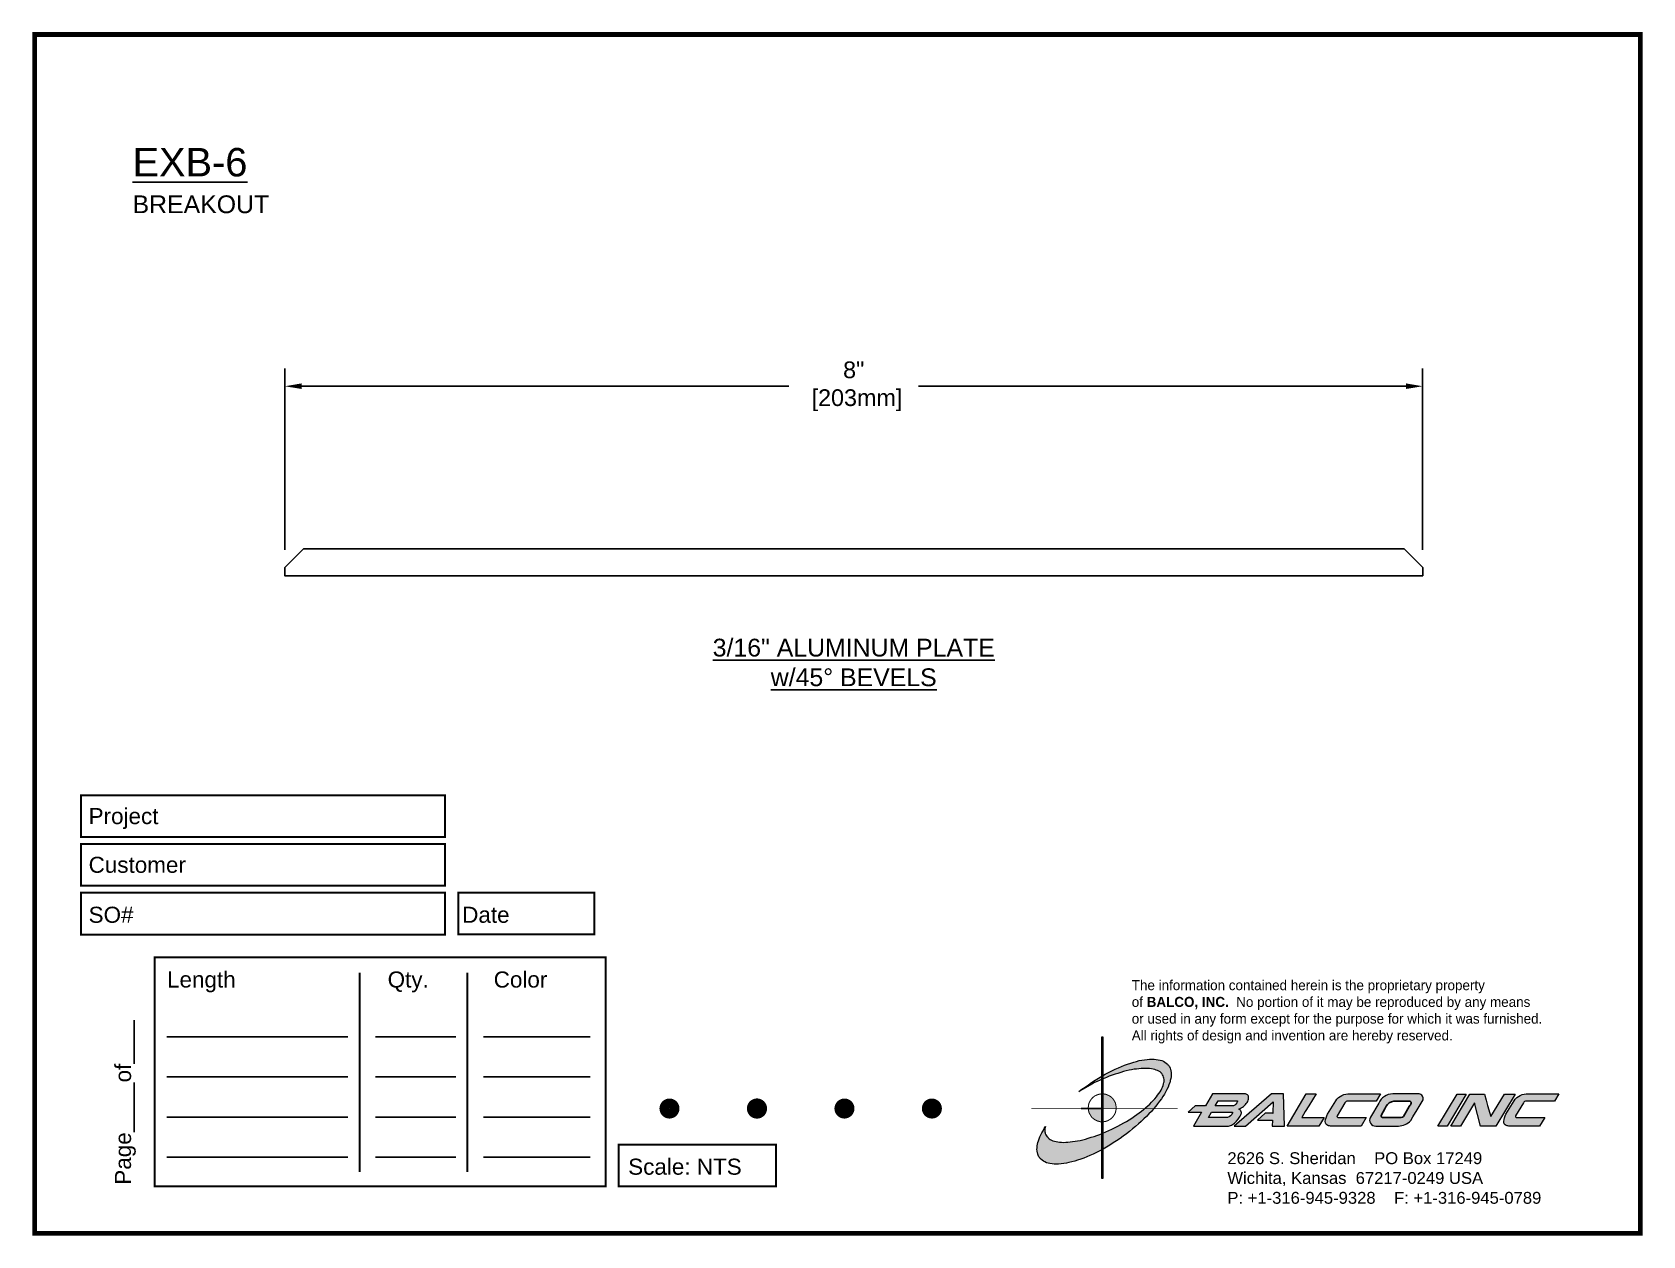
# Paper-space layout 'Layout2' of a CAD drawing. Header units: inches. Extents: x 0 to 10, y 0 to 7.5.
# The model-space entities are those that its viewports show. They can reach past a viewport. Long polylines and large blocks are cut down to what shows.
import ezdxf

# ---------------------------------------------------------------- set-up
doc = ezdxf.new("R2010")
doc.units = ezdxf.units.IN
doc.header["$MEASUREMENT"] = 0
for name, color, linetype in [('Border', 7, 'Continuous'), ('Dimensions', 3, 'Continuous'), ('Metals', 7, 'Continuous'), ('Text', 2, 'Continuous')]:
    doc.layers.add(name, color=color, linetype=linetype)
doc.styles.add('Arial', font='arial.ttf')
doc.styles.add('Copyright', font='ERASDEMI.TTF')
doc.dimstyles.new('ARIAL', dxfattribs={"dimtxt": 0.1175, "dimasz": 0.1175, "dimexe": 0.125, "dimexo": 0.125, "dimgap": 0.125, "dimtad": 0, "dimtih": 1, "dimtoh": 1, "dimdec": 4, "dimzin": 0, "dimdsep": 46, "dimlunit": 4, "dimtxsty": 'Arial', "dimcen": 0.09, "dimadec": 0, "dimazin": 0, "dimtfac": 1, "dimtdec": 4, "dimtofl": 0, "dimtmove": 0, "dimatfit": 3, "dimfxl": 0, "dimfrac": 2, "dimtolj": 1, "dimtzin": 0, "dimarcsym": 0})

# ---------------------------------------------------------------- blocks, each defined once
blk = doc.blocks.new('ACADlogo')
h = blk.add_hatch(color=256)
h.paths.add_polyline_path([(-3.346, 1.223), (-3.351, 1.223), (-3.351, 0.979), (-3.346, 0.982)])
h.paths.add_polyline_path([(-3.346, 0.961), (-3.351, 0.959), (-3.351, 0.868), (-3.346, 0.868)])
h.paths.add_polyline_path([(-3.346, 0.777), (-3.351, 0.777), (-3.351, 0.699), (-3.351, 0.695), (-3.35, 0.695), (-3.346, 0.695)])
h.paths.add_polyline_path([(-3.346, 0.864), (-3.346, 0.868), (-3.35, 0.868), (-3.351, 0.868), (-3.351, 0.777), (-3.346, 0.777), (-3.346, 0.778), (-3.348, 0.778)])
h.paths.add_polyline_path([(-3.346, 0.524), (-3.351, 0.521), (-3.351, 0.342), (-3.346, 0.342)])
h.paths.add_polyline_path([(-3.346, 0.695), (-3.351, 0.695), (-3.351, 0.621), (-3.346, 0.623)])
h.paths.add_polyline_path([(-3.346, 0.623), (-3.351, 0.621), (-3.351, 0.521), (-3.346, 0.524)])
h.paths.add_polyline_path([(-3.346, 0.982), (-3.351, 0.979), (-3.351, 0.959), (-3.346, 0.961)])
h = blk.add_hatch(color=175)
h.paths.add_polyline_path([(-3.518, 0.573), (-3.534, 0.571), (-3.548, 0.569), (-3.562, 0.567), (-3.576, 0.567), (-3.589, 0.566), (-3.602, 0.567), (-3.614, 0.568), (-3.625, 0.569), (-3.636, 0.572), (-3.646, 0.574), (-3.656, 0.577), (-3.664, 0.581), (-3.673, 0.585), (-3.679, 0.589), (-3.685, 0.595), (-3.688, 0.598), (-3.691, 0.6), (-3.695, 0.607), (-3.699, 0.614), (-3.703, 0.621), (-3.704, 0.626), (-3.705, 0.631), (-3.706, 0.637), (-3.706, 0.642), (-3.705, 0.648), (-3.705, 0.653), (-3.703, 0.659), (-3.702, 0.665), (-3.71, 0.652), (-3.717, 0.639), (-3.725, 0.626), (-3.731, 0.613), (-3.737, 0.601), (-3.741, 0.589), (-3.746, 0.577), (-3.749, 0.566), (-3.751, 0.555), (-3.753, 0.544), (-3.754, 0.538), (-3.754, 0.533), (-3.755, 0.523), (-3.754, 0.513), (-3.753, 0.508), (-3.752, 0.503), (-3.75, 0.494), (-3.748, 0.486), (-3.743, 0.477), (-3.74, 0.473), (-3.738, 0.469), (-3.734, 0.465), (-3.73, 0.461), (-3.723, 0.455), (-3.715, 0.449), (-3.706, 0.445), (-3.695, 0.44), (-3.685, 0.437), (-3.674, 0.434), (-3.661, 0.432), (-3.648, 0.431), (-3.634, 0.431), (-3.62, 0.431), (-3.604, 0.433), (-3.588, 0.435), (-3.572, 0.438), (-3.556, 0.441), (-3.538, 0.445), (-3.52, 0.449), (-3.503, 0.456), (-3.483, 0.461), (-3.464, 0.469), (-3.445, 0.477), (-3.426, 0.485), (-3.406, 0.494), (-3.385, 0.503), (-3.364, 0.514), (-3.351, 0.521), (-3.351, 0.621), (-3.364, 0.616), (-3.382, 0.609), (-3.4, 0.603), (-3.418, 0.598), (-3.436, 0.592), (-3.453, 0.587), (-3.47, 0.583), (-3.486, 0.579), (-3.503, 0.576)])
h.paths.add_polyline_path([(-3.215, 0.687), (-3.251, 0.667), (-3.289, 0.649), (-3.327, 0.631), (-3.345, 0.623), (-3.346, 0.623), (-3.346, 0.524), (-3.343, 0.525), (-3.323, 0.537), (-3.302, 0.549), (-3.28, 0.563), (-3.259, 0.577), (-3.238, 0.59), (-3.218, 0.605), (-3.198, 0.62), (-3.179, 0.635), (-3.16, 0.65), (-3.141, 0.665), (-3.123, 0.681), (-3.106, 0.696), (-3.089, 0.712), (-3.074, 0.727), (-3.058, 0.743), (-3.043, 0.759), (-3.03, 0.775), (-3.028, 0.777), (-3.085, 0.777), (-3.091, 0.772), (-3.105, 0.761), (-3.118, 0.75), (-3.134, 0.739), (-3.149, 0.729), (-3.165, 0.718), (-3.182, 0.707), (-3.198, 0.697)])
h.paths.add_polyline_path([(-2.921, 1.009), (-2.922, 1.015), (-2.924, 1.02), (-2.926, 1.029), (-2.931, 1.038), (-2.934, 1.043), (-2.936, 1.047), (-2.94, 1.05), (-2.943, 1.054), (-2.951, 1.06), (-2.959, 1.066), (-2.968, 1.071), (-2.978, 1.075), (-2.989, 1.079), (-3, 1.081), (-3.013, 1.083), (-3.026, 1.084), (-3.04, 1.084), (-3.054, 1.084), (-3.07, 1.083), (-3.085, 1.081), (-3.102, 1.079), (-3.118, 1.075), (-3.136, 1.07), (-3.153, 1.066), (-3.171, 1.06), (-3.191, 1.054), (-3.21, 1.047), (-3.229, 1.039), (-3.248, 1.031), (-3.268, 1.022), (-3.289, 1.012), (-3.31, 1.002), (-3.33, 0.991), (-3.346, 0.982), (-3.346, 0.961), (-3.342, 0.962), (-3.323, 0.971), (-3.305, 0.978), (-3.287, 0.984), (-3.268, 0.991), (-3.251, 0.996), (-3.234, 1.002), (-3.216, 1.007), (-3.199, 1.011), (-3.182, 1.015), (-3.167, 1.018), (-3.15, 1.021), (-3.136, 1.023), (-3.121, 1.025), (-3.107, 1.026), (-3.093, 1.026), (-3.079, 1.027), (-3.067, 1.026), (-3.054, 1.026), (-3.043, 1.025), (-3.032, 1.022), (-3.022, 1.02), (-3.013, 1.016), (-3.004, 1.013), (-2.997, 1.009), (-2.989, 1.005), (-2.983, 0.999), (-2.98, 0.996), (-2.978, 0.994), (-2.973, 0.987), (-2.969, 0.981), (-2.967, 0.973), (-2.965, 0.965), (-2.964, 0.957), (-2.964, 0.949), (-2.964, 0.944), (-2.965, 0.94), (-2.967, 0.93), (-2.969, 0.921), (-2.973, 0.911), (-2.978, 0.901), (-2.983, 0.891), (-2.989, 0.881), (-2.996, 0.871), (-3.004, 0.86), (-3.012, 0.849), (-3.021, 0.838), (-3.032, 0.827), (-3.042, 0.816), (-3.053, 0.805), (-3.065, 0.794), (-3.077, 0.783), (-3.085, 0.777), (-3.028, 0.777), (-3.016, 0.791), (-3.004, 0.806), (-2.992, 0.822), (-2.981, 0.837), (-2.971, 0.852), (-2.962, 0.866), (-2.954, 0.882), (-2.946, 0.896), (-2.939, 0.91), (-2.934, 0.924), (-2.929, 0.938), (-2.926, 0.944), (-2.925, 0.951), (-2.922, 0.963), (-2.92, 0.975), (-2.92, 0.982), (-2.919, 0.987), (-2.92, 0.999), (-2.92, 1.005)])
h.paths.add_polyline_path([(-3.372, 0.966), (-3.393, 0.953), (-3.415, 0.94), (-3.435, 0.925), (-3.455, 0.911), (-3.475, 0.897), (-3.494, 0.882), (-3.468, 0.898), (-3.439, 0.915), (-3.41, 0.93), (-3.396, 0.938), (-3.38, 0.945), (-3.351, 0.959), (-3.351, 0.979)])
h = blk.add_hatch(color=256)
h.paths.add_polyline_path([(-3.268, 0.814), (-3.27, 0.819), (-3.273, 0.824), (-3.276, 0.828), (-3.279, 0.833), (-3.282, 0.837), (-3.286, 0.841), (-3.29, 0.845), (-3.294, 0.849), (-3.298, 0.852), (-3.303, 0.855), (-3.308, 0.858), (-3.313, 0.86), (-3.318, 0.863), (-3.323, 0.864), (-3.328, 0.866), (-3.334, 0.867), (-3.339, 0.868), (-3.345, 0.868), (-3.346, 0.868), (-3.346, 0.777), (-3.335, 0.777), (-3.262, 0.777), (-3.262, 0.781), (-3.262, 0.787), (-3.263, 0.792), (-3.264, 0.798), (-3.265, 0.803), (-3.266, 0.808)])
h.paths.add_polyline_path([(-3.351, 0.777), (-3.436, 0.777), (-3.435, 0.773), (-3.435, 0.768), (-3.434, 0.762), (-3.432, 0.757), (-3.431, 0.752), (-3.428, 0.747), (-3.426, 0.742), (-3.423, 0.737), (-3.42, 0.732), (-3.417, 0.728), (-3.414, 0.723), (-3.41, 0.719), (-3.406, 0.716), (-3.401, 0.712), (-3.397, 0.709), (-3.392, 0.706), (-3.387, 0.704), (-3.382, 0.701), (-3.377, 0.699), (-3.372, 0.698), (-3.367, 0.696), (-3.361, 0.695), (-3.356, 0.695), (-3.351, 0.695)])
h.paths.add_polyline_path([(-3.346, 0.868), (-3.35, 0.868), (-3.351, 0.868), (-3.351, 0.777), (-3.346, 0.777)])
h = blk.add_hatch(color=256)
h.paths.add_polyline_path([(-2.438, 0.844, 0.412988), (-2.461, 0.869), (-2.663, 0.869), (-2.707, 0.794), (-2.771, 0.794), (-2.815, 0.755), (-2.73, 0.755), (-2.781, 0.668), (-2.563, 0.668, 0.107996), (-2.538, 0.677, 0.108939), (-2.494, 0.724, 0.080345), (-2.483, 0.745, 0.419497), (-2.499, 0.773, 0.149928), (-2.447, 0.815, 0.134283)])
h.paths.add_polyline_path([(-2.507, 0.821, -0.209012), (-2.532, 0.794), (-2.538, 0.794), (-2.646, 0.794), (-2.627, 0.825), (-2.51, 0.825, -0.56619)], flags=16)
h.paths.add_polyline_path([(-2.538, 0.75, -0.241309), (-2.569, 0.722), (-2.688, 0.722), (-2.669, 0.755), (-2.541, 0.755, -0.56619)], flags=16)
for points in [[(-2.285, 0.819), (-2.287, 0.748), (-2.335, 0.748), (-2.383, 0.705), (-2.29, 0.705), (-2.292, 0.668), (-2.215, 0.668), (-2.221, 0.869), (-2.295, 0.869), (-2.527, 0.668), (-2.458, 0.668)], [(-2.018, 0.869), (-2.079, 0.869), (-2.198, 0.668), (-2, 0.668), (-1.968, 0.722), (-2.107, 0.722), (-2.085, 0.759), (-2.064, 0.794)], [(-1.617, 0.869), (-1.807, 0.869, 0.270182), (-1.896, 0.825), (-1.946, 0.742, 0.109019), (-1.961, 0.695, 0.340665), (-1.945, 0.672, 0.129907), (-1.923, 0.668), (-1.738, 0.668), (-1.706, 0.722), (-1.878, 0.722), (-1.882, 0.722, -0.601242), (-1.887, 0.731), (-1.838, 0.813, -0.253048), (-1.821, 0.823), (-1.645, 0.823)], [(-1.083, 0.867), (-1.14, 0.867), (-1.261, 0.667), (-1.26, 0.667), (-1.202, 0.667)], [(-0.96, 0.83), (-0.969, 0.867), (-1.061, 0.867), (-1.179, 0.667), (-1.12, 0.667), (-1.031, 0.812), (-0.995, 0.667), (-0.9, 0.667), (-0.778, 0.867), (-0.846, 0.867), (-0.931, 0.727), (-0.951, 0.795)], [(-0.507, 0.869), (-0.697, 0.869, 0.270182), (-0.786, 0.825), (-0.836, 0.742, 0.109019), (-0.85, 0.695, 0.340665), (-0.835, 0.672, 0.129907), (-0.812, 0.668), (-0.628, 0.668), (-0.595, 0.722), (-0.768, 0.722), (-0.772, 0.722, -0.601242), (-0.777, 0.731), (-0.728, 0.813, -0.253048), (-0.71, 0.823), (-0.534, 0.823)], [(-3.346, 0.623), (-3.351, 0.621), (-3.351, 0.521), (-3.346, 0.524)]]:
    blk.add_hatch(color=256).paths.add_polyline_path(points)
h = blk.add_hatch(color=256)
h.paths.add_polyline_path([(-1.377, 0.868), (-1.383, 0.868), (-1.383, 0.868), (-1.44, 0.868), (-1.492, 0.868), (-1.541, 0.868, 0.297712), (-1.628, 0.811), (-1.68, 0.723, 0.585116), (-1.646, 0.668), (-1.506, 0.668, 0.210586), (-1.429, 0.703), (-1.415, 0.726), (-1.389, 0.769), (-1.352, 0.831, 0.4352)])
h.paths.add_polyline_path([(-1.437, 0.823, -0.603783), (-1.428, 0.805), (-1.431, 0.801), (-1.434, 0.796), (-1.438, 0.789), (-1.474, 0.728, -0.229001), (-1.489, 0.722), (-1.494, 0.722), (-1.501, 0.722), (-1.597, 0.722), (-1.604, 0.722, -0.492401), (-1.613, 0.734), (-1.601, 0.757), (-1.591, 0.775), (-1.582, 0.791, -0.238368), (-1.535, 0.823)], flags=16)
for q in [(-3.48, 0.777), (-3.351, 0.642)]:
    blk.add_line((-3.351, 0.777), q)
at = {"color": 7, "lineweight": 0}
for points in [[(-3.351, 1.223), (-3.346, 1.223), (-3.346, 0.342), (-3.351, 0.342), (-3.351, 1.223)], [(-2.292, 0.668), (-2.215, 0.668), (-2.221, 0.869), (-2.295, 0.869), (-2.527, 0.668), (-2.458, 0.668), (-2.285, 0.819), (-2.287, 0.748), (-2.286, 0.748), (-2.335, 0.748), (-2.383, 0.705), (-2.29, 0.705), (-2.292, 0.668), (-2.292, 0.668)], [(-2.198, 0.668), (-2.079, 0.869), (-2.018, 0.869), (-2.064, 0.794), (-2.085, 0.759), (-2.107, 0.722), (-1.968, 0.722), (-2, 0.668), (-2.198, 0.668), (-2.198, 0.668)], [(-1.383, 0.868), (-1.383, 0.868)], [(-1.261, 0.667), (-1.14, 0.867), (-1.083, 0.867), (-1.202, 0.667), (-1.26, 0.667), (-1.261, 0.667), (-1.261, 0.667)], [(-0.9, 0.667), (-0.995, 0.667), (-1.031, 0.812), (-1.12, 0.667), (-1.179, 0.667), (-1.061, 0.867), (-0.969, 0.867), (-0.96, 0.83), (-0.951, 0.795), (-0.931, 0.727), (-0.846, 0.867), (-0.778, 0.867), (-0.9, 0.667), (-0.9, 0.667)]]:
    blk.add_lwpolyline(points, dxfattribs=at)
at = {"color": 175, "lineweight": 0}
blk.add_lwpolyline([(-2.926, 1.029), (-2.924, 1.02), (-2.922, 1.015), (-2.921, 1.009), (-2.92, 1.005), (-2.92, 0.999), (-2.919, 0.987), (-2.92, 0.982), (-2.92, 0.975), (-2.922, 0.963), (-2.925, 0.951), (-2.926, 0.944), (-2.929, 0.938), (-2.934, 0.924), (-2.939, 0.91), (-2.946, 0.896), (-2.954, 0.882), (-2.962, 0.866), (-2.971, 0.852), (-2.981, 0.837), (-2.992, 0.822), (-3.004, 0.806), (-3.016, 0.791), (-3.03, 0.775), (-3.043, 0.759), (-3.058, 0.743), (-3.074, 0.727), (-3.089, 0.712), (-3.106, 0.696), (-3.123, 0.681), (-3.141, 0.665), (-3.16, 0.65), (-3.179, 0.635), (-3.198, 0.62), (-3.218, 0.605), (-3.238, 0.59), (-3.259, 0.577), (-3.28, 0.563), (-3.302, 0.549), (-3.323, 0.537), (-3.343, 0.525), (-3.364, 0.514), (-3.385, 0.503), (-3.406, 0.494), (-3.426, 0.485), (-3.445, 0.477), (-3.464, 0.469), (-3.483, 0.461), (-3.503, 0.456), (-3.52, 0.449), (-3.538, 0.445), (-3.556, 0.441), (-3.572, 0.438), (-3.588, 0.435), (-3.604, 0.433), (-3.62, 0.431), (-3.634, 0.431), (-3.648, 0.431), (-3.661, 0.432), (-3.674, 0.434), (-3.685, 0.437), (-3.695, 0.44), (-3.706, 0.445), (-3.715, 0.449), (-3.723, 0.455), (-3.73, 0.461), (-3.734, 0.465), (-3.738, 0.469), (-3.74, 0.473), (-3.743, 0.477), (-3.748, 0.486), (-3.75, 0.494), (-3.752, 0.503), (-3.753, 0.508), (-3.754, 0.513), (-3.755, 0.523), (-3.754, 0.533), (-3.754, 0.538), (-3.753, 0.544), (-3.751, 0.555), (-3.749, 0.566), (-3.746, 0.577), (-3.741, 0.589), (-3.737, 0.601), (-3.731, 0.613), (-3.725, 0.626), (-3.717, 0.639), (-3.71, 0.652), (-3.702, 0.665), (-3.703, 0.659), (-3.705, 0.653), (-3.705, 0.648), (-3.706, 0.642), (-3.706, 0.637), (-3.705, 0.631), (-3.704, 0.626), (-3.703, 0.621), (-3.699, 0.614), (-3.695, 0.607), (-3.691, 0.6), (-3.688, 0.598), (-3.685, 0.595), (-3.679, 0.589), (-3.673, 0.585), (-3.664, 0.581), (-3.656, 0.577), (-3.646, 0.574), (-3.636, 0.572), (-3.625, 0.569), (-3.614, 0.568), (-3.602, 0.567), (-3.589, 0.566), (-3.576, 0.567), (-3.562, 0.567), (-3.548, 0.569), (-3.534, 0.571), (-3.518, 0.573), (-3.503, 0.576), (-3.486, 0.579), (-3.47, 0.583), (-3.453, 0.587), (-3.436, 0.592), (-3.418, 0.598), (-3.4, 0.603), (-3.382, 0.609), (-3.364, 0.616), (-3.345, 0.623), (-3.327, 0.631), (-3.289, 0.649), (-3.251, 0.667), (-3.215, 0.687), (-3.198, 0.697), (-3.182, 0.707), (-3.165, 0.718), (-3.149, 0.729), (-3.134, 0.739), (-3.118, 0.75), (-3.105, 0.761), (-3.091, 0.772), (-3.077, 0.783), (-3.065, 0.794), (-3.053, 0.805), (-3.042, 0.816), (-3.032, 0.827), (-3.021, 0.838), (-3.012, 0.849), (-3.004, 0.86), (-2.996, 0.871), (-2.989, 0.881), (-2.983, 0.891), (-2.978, 0.901), (-2.973, 0.911), (-2.969, 0.921), (-2.967, 0.93), (-2.965, 0.94), (-2.964, 0.944), (-2.964, 0.949), (-2.964, 0.957), (-2.965, 0.965), (-2.967, 0.973), (-2.969, 0.981), (-2.973, 0.987), (-2.978, 0.994), (-2.98, 0.996), (-2.983, 0.999), (-2.989, 1.005), (-2.997, 1.009), (-3.004, 1.013), (-3.013, 1.016), (-3.022, 1.02), (-3.032, 1.022), (-3.043, 1.025), (-3.054, 1.026), (-3.067, 1.026), (-3.079, 1.027), (-3.093, 1.026), (-3.107, 1.026), (-3.121, 1.025), (-3.136, 1.023), (-3.15, 1.021), (-3.167, 1.018), (-3.182, 1.015), (-3.199, 1.011), (-3.216, 1.007), (-3.234, 1.002), (-3.251, 0.996), (-3.268, 0.991), (-3.287, 0.984), (-3.305, 0.978), (-3.323, 0.971), (-3.342, 0.962), (-3.38, 0.945), (-3.396, 0.938), (-3.41, 0.93), (-3.439, 0.915), (-3.468, 0.898), (-3.494, 0.882), (-3.475, 0.897), (-3.455, 0.911), (-3.435, 0.925), (-3.415, 0.94), (-3.393, 0.953), (-3.372, 0.966), (-3.351, 0.979), (-3.33, 0.991), (-3.31, 1.002), (-3.289, 1.012), (-3.268, 1.022), (-3.248, 1.031), (-3.229, 1.039), (-3.21, 1.047), (-3.191, 1.054), (-3.171, 1.06), (-3.153, 1.066), (-3.136, 1.07), (-3.118, 1.075), (-3.102, 1.079), (-3.085, 1.081), (-3.07, 1.083), (-3.054, 1.084), (-3.04, 1.084), (-3.026, 1.084), (-3.013, 1.083), (-3, 1.081), (-2.989, 1.079), (-2.978, 1.075), (-2.968, 1.071), (-2.959, 1.066), (-2.951, 1.06), (-2.943, 1.054), (-2.94, 1.05), (-2.936, 1.047), (-2.934, 1.043), (-2.931, 1.038), (-2.926, 1.029), (-2.926, 1.029)], dxfattribs=at)
at = {"color": 7, "lineweight": 0, "const_width": 0.0064}
blk.add_lwpolyline([(-3.262, 0.781), (-3.262, 0.787), (-3.263, 0.792), (-3.264, 0.798), (-3.265, 0.803), (-3.266, 0.808), (-3.268, 0.814), (-3.27, 0.819), (-3.273, 0.824), (-3.276, 0.828), (-3.279, 0.833), (-3.282, 0.837), (-3.286, 0.841), (-3.29, 0.845), (-3.294, 0.849), (-3.298, 0.852), (-3.303, 0.855), (-3.308, 0.858), (-3.313, 0.86), (-3.318, 0.863), (-3.323, 0.864), (-3.328, 0.866), (-3.334, 0.867), (-3.339, 0.868), (-3.345, 0.868), (-3.35, 0.868), (-3.356, 0.868), (-3.361, 0.867), (-3.367, 0.866), (-3.372, 0.865), (-3.377, 0.863), (-3.382, 0.862), (-3.387, 0.859), (-3.392, 0.857), (-3.397, 0.854), (-3.401, 0.851), (-3.406, 0.847), (-3.41, 0.843), (-3.414, 0.839), (-3.417, 0.835), (-3.42, 0.831), (-3.423, 0.826), (-3.426, 0.821), (-3.428, 0.816), (-3.431, 0.811), (-3.432, 0.806), (-3.434, 0.801), (-3.435, 0.795), (-3.435, 0.79), (-3.436, 0.784), (-3.436, 0.779), (-3.435, 0.773), (-3.435, 0.768), (-3.434, 0.762), (-3.432, 0.757), (-3.431, 0.752), (-3.428, 0.747), (-3.426, 0.742), (-3.423, 0.737), (-3.42, 0.732), (-3.417, 0.728), (-3.414, 0.723), (-3.41, 0.719), (-3.406, 0.716), (-3.401, 0.712), (-3.397, 0.709), (-3.392, 0.706), (-3.387, 0.704), (-3.382, 0.701), (-3.377, 0.699), (-3.372, 0.698), (-3.367, 0.696), (-3.361, 0.695), (-3.356, 0.695), (-3.35, 0.695), (-3.345, 0.695), (-3.339, 0.695), (-3.334, 0.696), (-3.328, 0.697), (-3.323, 0.698), (-3.318, 0.7), (-3.313, 0.702), (-3.308, 0.705), (-3.303, 0.708), (-3.298, 0.711), (-3.294, 0.714), (-3.29, 0.718), (-3.286, 0.721), (-3.282, 0.726), (-3.279, 0.73), (-3.276, 0.734), (-3.273, 0.739), (-3.27, 0.744), (-3.268, 0.749), (-3.266, 0.754), (-3.265, 0.76), (-3.264, 0.765), (-3.263, 0.77), (-3.262, 0.776), (-3.262, 0.781)], dxfattribs=at)
at = {"color": 7, "lineweight": 0}
for points in [[(-2.447, 0.815, 0.130368), (-2.438, 0.843, 0.448367), (-2.463, 0.869), (-2.663, 0.869), (-2.707, 0.794), (-2.771, 0.794), (-2.815, 0.755), (-2.73, 0.755), (-2.781, 0.668), (-2.563, 0.668, 0.107996), (-2.538, 0.677, 0.108939), (-2.494, 0.724, 0.077395), (-2.484, 0.744, 0.430878), (-2.499, 0.773, 0.149928)], [(-2.507, 0.821, -0.209012), (-2.532, 0.794), (-2.538, 0.794), (-2.646, 0.794), (-2.627, 0.825), (-2.512, 0.825), (-2.509, 0.825, -0.531288)], [(-1.838, 0.813), (-1.887, 0.731, 0.587385), (-1.882, 0.722), (-1.878, 0.722), (-1.706, 0.722), (-1.738, 0.668), (-1.923, 0.668, -0.129907), (-1.945, 0.672, -0.349839), (-1.961, 0.696, -0.107341), (-1.946, 0.742), (-1.896, 0.825, -0.270182), (-1.807, 0.869), (-1.617, 0.869), (-1.645, 0.823), (-1.821, 0.823, 0.252436)], [(-1.68, 0.723, 0.585116), (-1.646, 0.668), (-1.506, 0.668, 0.210586), (-1.429, 0.703), (-1.415, 0.726), (-1.389, 0.769), (-1.352, 0.831, 0.4352), (-1.377, 0.868), (-1.383, 0.868), (-1.383, 0.868), (-1.44, 0.868), (-1.492, 0.868), (-1.541, 0.868, 0.297712), (-1.628, 0.811)], [(-0.728, 0.813), (-0.777, 0.731, 0.587385), (-0.772, 0.722), (-0.768, 0.722), (-0.595, 0.722), (-0.628, 0.668), (-0.812, 0.668, -0.129907), (-0.835, 0.672, -0.349839), (-0.85, 0.696, -0.107341), (-0.836, 0.742), (-0.786, 0.825, -0.270182), (-0.697, 0.869), (-0.507, 0.869), (-0.534, 0.823), (-0.71, 0.823, 0.252436)], [(-2.569, 0.722), (-2.688, 0.722), (-2.669, 0.755), (-2.543, 0.755), (-2.54, 0.755, -0.531288), (-2.538, 0.75, -0.241309)]]:
    blk.add_lwpolyline(points, format="xyb", close=True, dxfattribs=at)
blk.add_lwpolyline([(-1.437, 0.823), (-1.535, 0.823, 0.238368), (-1.582, 0.791), (-1.591, 0.775), (-1.601, 0.757), (-1.613, 0.734, 0.490298), (-1.604, 0.722), (-1.597, 0.722), (-1.501, 0.722), (-1.494, 0.722), (-1.489, 0.722, 0.229001), (-1.474, 0.728), (-1.438, 0.789), (-1.434, 0.796), (-1.431, 0.801), (-1.428, 0.805, 0.603783)], format="xyb", close=True)
blk.add_lwpolyline([(-2.879, 0.777, 0.00455, 0.00455, 0), (-3.791, 0.777, 0.00183, 0.00183, 0), (-3.791, 0.777, 0.00183, 0.00183, 0)], format="xyseb", dxfattribs=at)
blk = doc.blocks.new('PLATE')
blk.add_lwpolyline([(11.064, 3.682), (3.064, 3.682), (3.064, 3.742), (3.194, 3.872), (10.934, 3.872), (11.064, 3.742), (11.064, 3.682)])
blk = doc.blocks.new('*D12')
at = {"layer": 'Defpoints', "color": 0}
for p in [(28.691, 5.665), (20.691, 4.391), (28.691, 4.391)]:
    blk.add_point(p, dxfattribs=at)
at = {"layer": 'Dimensions', "color": 0, "lineweight": -2}
for p, q in [((20.691, 4.516), (20.691, 5.79)), ((28.691, 4.516), (28.691, 5.79)), ((20.809, 5.665), (24.235, 5.665)), ((28.574, 5.665), (25.147, 5.665))]:
    blk.add_line(p, q, dxfattribs=at)
at = {"layer": 'Dimensions', "color": 0}
for points in [[(20.809, 5.685), (20.809, 5.646), (20.691, 5.665)], [(28.574, 5.685), (28.574, 5.646), (28.691, 5.665)]]:
    blk.add_solid(points, dxfattribs=at)
at = {"layer": 'Dimensions', "color": 0, "insert": (24.691, 5.665), "char_height": 0.1175, "attachment_point": 5, "style": 'Arial'}
blk.add_mtext('\\A1;8"\\P [203mm]', dxfattribs=at)

msp = doc.modelspace()

# ---------------------------------------------------------------- block references
at = {"layer": 'Metals'}
msp.add_blockref('PLATE', (17.6274, 0.64933), dxfattribs=at)

# ---------------------------------------------------------------- texts
at = {"layer": 'Text', "style": 'Arial'}
for s, insert, char_height, width, attachment_point in [('{\\LEXB-6\\P\\H0.625x;\\lBREAKOUT}', (19.62048, 7.3405), 0.2, 4.1875, 1), ('{\\L3/16" ALUMINUM PLATE\\Pw/45° BEVELS}', (24.69106, 3.72228), 0.125, 3.7488938, 5)]:
    msp.add_mtext(s, dxfattribs=dict(at, insert=insert, char_height=char_height, width=width, attachment_point=attachment_point))

# ---------------------------------------------------------------- dimensions: what is measured, and where the dimension line sits
at = {"layer": 'Dimensions'}
dim = msp.add_linear_dim(base=(28.69106, 5.6651), p1=(20.69106, 4.39134), p2=(28.69106, 4.39134), dimstyle='ARIAL', override={"dimpost": '\\X'}, dxfattribs=at)
dim.commit()
dim.dimension.update_dxf_attribs({"geometry": '*D12', "text_midpoint": (24.69106, 5.6651), "dimtype": 160})

psp = doc.layouts.new('Layout2')

# ---------------------------------------------------------------- linework, layer by layer
at = {"layer": 'Border', "color": 253}
for p, q in [((0.823, 1.224), (1.95, 1.224)), ((2.122, 1.224), (2.622, 1.224)), ((2.794, 1.224), (3.457, 1.224)), ((0.823, 0.974), (1.95, 0.974)), ((2.122, 0.974), (2.622, 0.974)), ((2.794, 0.974), (3.457, 0.974)), ((0.823, 0.724), (1.95, 0.724)), ((2.122, 0.724), (2.622, 0.724)), ((2.794, 0.724), (3.457, 0.724)), ((0.823, 0.474), (1.95, 0.474)), ((2.122, 0.474), (2.622, 0.474)), ((2.794, 0.474), (3.457, 0.474))]:
    psp.add_line(p, q, dxfattribs=at)
at = {"layer": 'Border'}
for points, const_width in [([(0, 7.461), (9.993, 7.461), (9.993, 0), (0, 0)], 0.03), ([(0.289, 2.727), (2.554, 2.727), (2.554, 2.467), (0.289, 2.467)], 0.0125), ([(0.289, 2.423), (2.554, 2.423), (2.554, 2.164), (0.289, 2.164)], 0.0125), ([(0.289, 2.12), (2.554, 2.12), (2.554, 1.86), (0.289, 1.86)], 0.0125), ([(2.636, 1.861), (2.636, 2.12), (3.484, 2.12), (3.484, 1.861)], 0.0125), ([(3.554, 0.292), (0.747, 0.292), (0.747, 1.718), (3.554, 1.718)], 0.0125), ([(3.635, 0.552), (4.614, 0.552), (4.614, 0.293), (3.635, 0.293)], 0.0125)]:
    psp.add_lwpolyline(points, close=True, dxfattribs=dict(at, const_width=const_width))
at = {"layer": 'Border', "const_width": 0.0125}
for points in [[(2.022, 1.623), (2.022, 0.382)], [(2.693, 1.623), (2.693, 0.382)]]:
    psp.add_lwpolyline(points, dxfattribs=at)
at = {"layer": 'Border', "color": 175, "const_width": 0.0625}
for points in [[(3.92, 0.777, 1), (3.982, 0.777, 1)], [(4.464, 0.777, 1), (4.527, 0.777, 1)], [(5.009, 0.777, 1), (5.071, 0.777, 1)], [(5.553, 0.777, 1), (5.615, 0.777, 1)]]:
    psp.add_lwpolyline(points, format="xyb", close=True, dxfattribs=at)

# ---------------------------------------------------------------- block references
at = {"layer": 'Border'}
psp.add_blockref('ACADlogo', (9.993, 0), dxfattribs=at)

# ---------------------------------------------------------------- texts
at = {"insert": (6.828, 1.576), "char_height": 0.0625, "width": 50.295, "attachment_point": 1, "style": 'Copyright'}
psp.add_mtext('The information contained herein is the proprietary property\\Pof {\\fEras Bold ITC|b0|i0|c0|p34;BALCO, INC.}  No portion of it may be reproduced by any means\\Por used in any form except for the purpose for which it was furnished.\\PAll rights of design and invention are hereby reserved.', dxfattribs=at)
at = {"layer": 'Border', "style": 'Arial'}
for s, p in [('Project', (0.336, 2.547)), ('Customer', (0.336, 2.244)), ('SO#', (0.336, 1.933)), ('Date', (2.661, 1.933)), ('Length', (0.824, 1.53)), ('Qty.', (2.197, 1.53)), ('Color', (2.857, 1.53)), ('Scale: NTS', (3.694, 0.365))]:
    psp.add_text(s, height=0.1, dxfattribs=at).set_placement(p)
psp.add_text('Page%%u        %%uof%%u       ', height=0.1, rotation=90, dxfattribs=at).set_placement((0.6, 0.303))
at = {"layer": 'Border', "insert": (7.423, 0.505), "char_height": 0.074, "width": 2.3438, "attachment_point": 1, "style": 'Arial'}
psp.add_mtext('2626 S. Sheridan    PO Box 17249\\PWichita, Kansas  67217-0249 USA \\PP: +1-316-945-9328    F: +1-316-945-0789', dxfattribs=at)

# ---------------------------------------------------------------- viewports
at = {"layer": 'Border'}
psp.add_viewport(center=(4.997, 3.73), size=(9.993, 7.46055), view_center_point=(24.57729, 3.92273), view_height=8.428529, dxfattribs=at)

doc.saveas('drawing.dxf')
